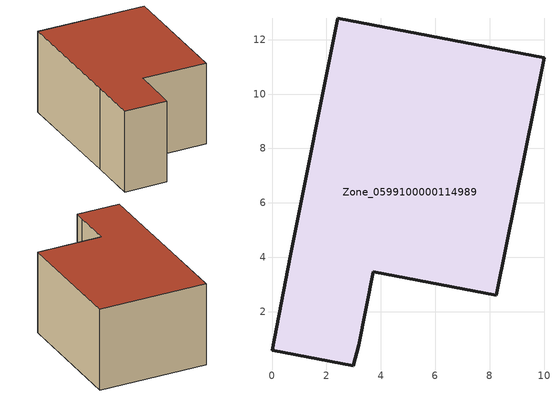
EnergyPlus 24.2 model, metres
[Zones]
Zone_0599100000114989
 floor ground (C_G): 0.67,4.04 2.41,12.78 10,11.33 8.25,2.6 3.73,3.46 3.18,0.77 2.99,0.01 0,0.58 z0
 wall outside (C_F): 2.41,12.78 0.67,4.04 0,0.58 2.99,0.01 3.18,0.77 3.73,3.46 8.25,2.6 10,11.33 2.41,12.78 z0:5.9
 roof outside (C_R): 3.18,0.77 3.73,3.46 8.25,2.6 10,11.33 2.41,12.78 0.67,4.04 0,0.58 2.99,0.01 z5.9
[BUILDING]
Pand.0599100000114989: North Axis=0; Terrain=City; Loads Convergence Tolerance Value=0.04; Temperature Convergence Tolerance Value=0.4; Solar Distribution=FullExterior; Maximum Number of Warmup Days=25; Minimum Number of Warmup Days=1
[Site:Location]
Rotterdam.The.Hague.AP_ZH_NLD Design_Conditions: Latitude=51.96; Longitude=4.45; Time Zone=1; Elevation=-4.5
[SITE:GROUNDTEMPERATURE:BUILDINGSURFACE]
18, 18, 18, 18, 18, 18, 18, 18, 18, 18, 18, 18
[MATERIAL] Thermal Absorptance=0.9; Solar Absorptance=0.7; Visible Absorptance=0.7
Name | Roughness | Thickness | Conductivity | Density | Specific Heat
G.TI.1946-1964 | MediumSmooth | 0.15 | 1 | 540 | 1210
F.TI.1946-1964 | Rough | 0.3 | 0.857143 | 1920 | 840
R.TI.1946-1964 | MediumRough | 0.2 | 0.277778 | 1500 | 1000
[CONSTRUCTION]
C_G: G.TI.1946-1964
C_F: F.TI.1946-1964
C_R: R.TI.1946-1964
[ZONE]
Zone_0599100000114989: Type=1; Multiplier=1; Ceiling Height=Autocalculate; Volume=Autocalculate; Floor Area=autocalculate; Part of Total Floor Area=Yes
[ZONEINFILTRATION:DESIGNFLOWRATE]
Infil_Zone_0599100000114989: Zone or ZoneList or Space or SpaceList=Zone_0599100000114989; Schedule=AlwaysOn; Design Flow Rate Calculation Method=Flow/Area; Flow Rate per Floor Area=0.003; Constant Term Coefficient=1; Temperature Term Coefficient=0; Velocity Term Coefficient=0; Velocity Squared Term Coefficient=0
[HVACTEMPLATE:ZONE:IDEALLOADSAIRSYSTEM]
Zone_0599100000114989: Maximum Heating Supply Air Temperature=50; Minimum Cooling Supply Air Temperature=13; Maximum Heating Supply Air Humidity Ratio=0.0156; Minimum Cooling Supply Air Humidity Ratio=0.0077; Heating Limit=NoLimit; Cooling Limit=NoLimit; Dehumidification Control Type=ConstantSensibleHeatRatio; Cooling Sensible Heat Ratio=0.7; Dehumidification Setpoint=60; Humidification Control Type=None; Humidification Setpoint=30; Outdoor Air Method=None; Outdoor Air Flow Rate per Person=0.00944; Outdoor Air Flow Rate per Zone Floor Area=0; Outdoor Air Flow Rate per Zone=0; Demand Controlled Ventilation Type=None; Outdoor Air Economizer Type=NoEconomizer; Heat Recovery Type=None; Sensible Heat Recovery Effectiveness=0.7; Latent Heat Recovery Effectiveness=0.65
[ZONECONTROL:THERMOSTAT]
ThermostatControl_Zone_0599100000114989: Zone or ZoneList=Zone_0599100000114989; Control Type Schedule=DualSetpointControlType; Control 1=Thermostat_Zone_0599100000114989; Temperature Difference Between Cutout And Setpoint=0
[THERMOSTATSETPOINT:DUALSETPOINT]
Thermostat_Zone_0599100000114989: Heating Setpoint Temperature Schedule=HeatingSetpoint_Zone_0599100000114989; Cooling Setpoint Temperature Schedule=CoolingSetpoint_Zone_0599100000114989
[SCHEDULE:COMPACT]
HeatingSetpoint_Zone_0599100000114989: Through: 12/31, For: AllDays, Until: 24:00, 21
CoolingSetpoint_Zone_0599100000114989: Through: 12/31, For: AllDays, Until: 24:00, 24
DualSetpointControlType: Through: 12/31, For: AllDays, Until: 24:00, 4
AlwaysOn: Through: 12/31, For: AllDays, Until: 24:00, 1
